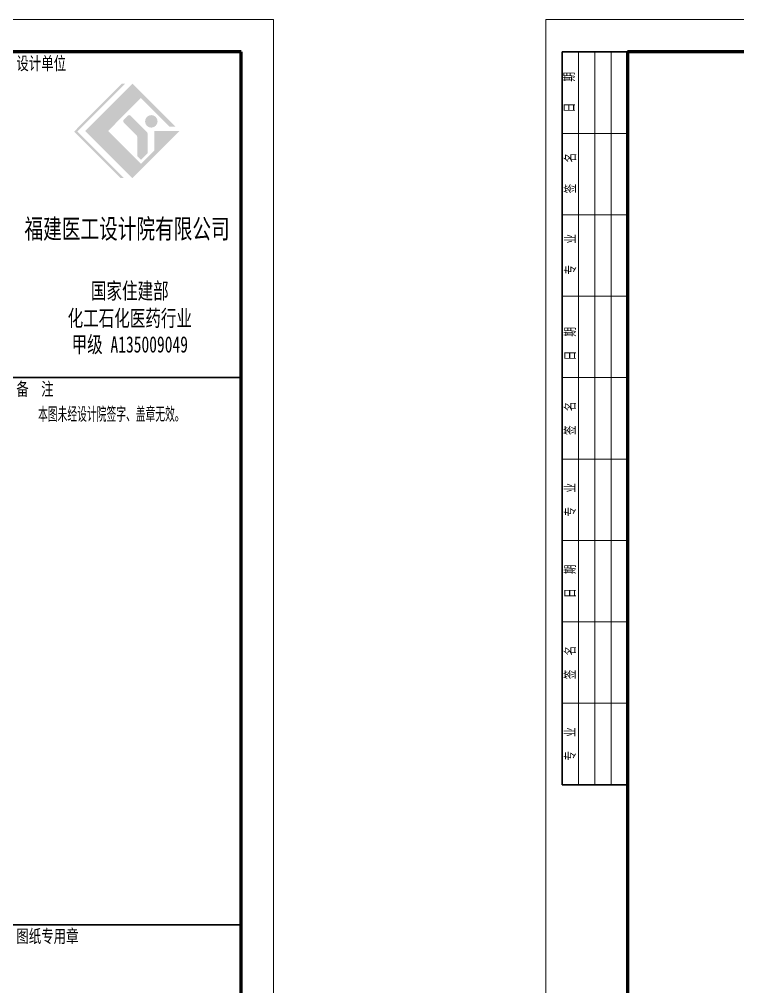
# Model space of a CAD drawing. Extents: x 3968514 to 5230306, y -516551 to -228246.
# Drawn here: x 4467013 to 4489075, y -329853 to -300153 of the extents above; entities that cross this region are included whole.
import ezdxf

# ---------------------------------------------------------------- set-up
doc = ezdxf.new("R2010")
doc.units = 0
doc.header["$LTSCALE"] = 1000
doc.header["$MEASUREMENT"] = 0
doc.layers.add('FRAME', color=3, linetype='Continuous', lineweight=18)
doc.styles.add('DXFS', font='txt.shx', dxfattribs={"width": 0.7, "bigfont": 'dxfs.shx'})
doc.styles.add('FRAME', font='simhei.ttf', dxfattribs={"width": 0.7})

# ---------------------------------------------------------------- blocks, each defined once
blk = doc.blocks.new('A$C0B803521')
at = {"layer": 'FRAME'}
h = blk.add_hatch(color=256, dxfattribs=at)
h.paths.add_polyline_path([(-21025, 90227), (-20017, 91236), (-19135, 90354), (-18955, 90354), (-20278, 91677), (-21728, 90227), (-20278, 88777), (-18828, 90227), (-19604, 90227), (-19604, 89631), (-20017, 89218)], flags=0)
edge = h.paths.add_edge_path(flags=0)
edge.add_arc((-20199, 90039), 69.1, 0, 45, ccw=False)
edge.add_line((-20130, 90039), (-20130, 89455))
edge.add_line((-20130, 89455), (-20014, 89339))
edge.add_line((-20014, 89339), (-19815, 89537))
edge.add_line((-19815, 89537), (-19815, 90148))
edge.add_arc((-19884, 90148), 69.1, 360, 405)
edge.add_line((-19835, 90197), (-20329, 90690))
edge.add_arc((-20378, 90642), 69.1, 45, 135)
edge.add_line((-20426, 90690), (-20541, 90576))
edge.add_arc((-20492, 90527), 69.1, 135, 225)
edge.add_line((-20541, 90478), (-20150, 90088))
edge = h.paths.add_edge_path(flags=0)
edge.add_arc((-19698, 90520), 192, 0, 180)
edge.add_arc((-19698, 90520), 192, 180, 360)
h.paths.add_polyline_path([(-20637, 88777), (-20539, 88777), (-21971, 90208), (-20502, 91677), (-20600, 91677), (-22068, 90208)], flags=0)
at = {"layer": 'FRAME', "lineweight": 18}
for p, q in [((-100043, 93652), (-100043, 34252)), ((-15943, 93652), (-100043, 93652)), ((-15943, 34252), (-15943, 93652))]:
    blk.add_line(p, q, dxfattribs=at)
at = {"layer": 'FRAME', "lineweight": 35}
for p, q in [((-97543, 92652), (-99543, 92652)), ((-99543, 92652), (-99543, 70152)), ((-23943, 82652), (-16943, 82652)), ((-16943, 65852), (-23943, 65852))]:
    blk.add_line(p, q, dxfattribs=at)
at = {"layer": 'FRAME', "lineweight": 140}
for p, q in [((-97543, 92652), (-97543, 35252)), ((-16943, 92652), (-97543, 92652)), ((-16943, 35252), (-16943, 92652))]:
    blk.add_line(p, q, dxfattribs=at)
at = {"layer": 'FRAME', "lineweight": 18}
for points in [[(-99043, 70152), (-99043, 92652)], [(-98543, 70152), (-98543, 92652)], [(-98043, 70152), (-98043, 92652)], [(-97543, 90152), (-99543, 90152)], [(-97543, 87652), (-99543, 87652)], [(-97543, 85152), (-99543, 85152)], [(-97543, 82652), (-99543, 82652)], [(-97543, 80152), (-99543, 80152)], [(-97543, 77652), (-99543, 77652)], [(-97543, 75152), (-99543, 75152)], [(-97543, 72652), (-99543, 72652)]]:
    blk.add_lwpolyline(points, dxfattribs=at)
at = {"layer": 'FRAME', "lineweight": 35}
blk.add_lwpolyline([(-97543, 70152), (-99543, 70152)], dxfattribs=at)
at = {"layer": 'FRAME', "style": 'FRAME'}
for s, insert, char_height, width, attachment_point in [('设计单位', (-23843, 92502), 400, 2368.14, 1), ('福建医工设计院有限公司', (-20443, 87187), 600, 9859.32, 5), ('国家住建部', (-20359, 85288), 500, 2944.75, 5), ('化工石化医药行业', (-20359, 84447), 500, 4781.36, 5), ('甲级 A135009049', (-20359, 83644), 500, 4439.66, 5), ('备  注', (-23843, 82502), 400, 1758.31, 1), ('{\\W0.55;本图未经设计院签字、盖章无效。}', (-23176, 81291), 400, 6834.92, 7), ('图纸专用章', (-23843, 65702), 400, 2928.14, 1)]:
    blk.add_mtext(s, dxfattribs=dict(at, insert=insert, char_height=char_height, width=width, attachment_point=attachment_point))
at = {"layer": 'FRAME', "char_height": 350, "attachment_point": 5, "rotation": 90, "style": 'DXFS'}
for s, insert, width in [('日   期', (-99319, 91415), 1350.55), ('签   名   ', (-99289, 88930), 1430.08), ('专   业', (-99284, 86439), 1489.43), ('日  期', (-99293, 83691), 1132.5), ('签  名   ', (-99293, 81402), 1185), ('专  业', (-99293, 78902), 1132.5), ('日  期', (-99293, 76402), 1132.5), ('签  名   ', (-99293, 73902), 1185)]:
    blk.add_mtext(s, dxfattribs=dict(at, insert=insert, width=width))
at = {"layer": 'FRAME', "lineweight": 18, "insert": (-99293, 71402), "char_height": 350, "width": 1132.5, "attachment_point": 5, "rotation": 90, "style": 'DXFS'}
blk.add_mtext('专  业', dxfattribs=at)

msp = doc.modelspace()

# ---------------------------------------------------------------- block references
for p in [(4490764.12454, -393805.3043), (4583230.74536, -393805.3043)]:
    msp.add_blockref('A$C0B803521', p)

doc.saveas('drawing.dxf')
